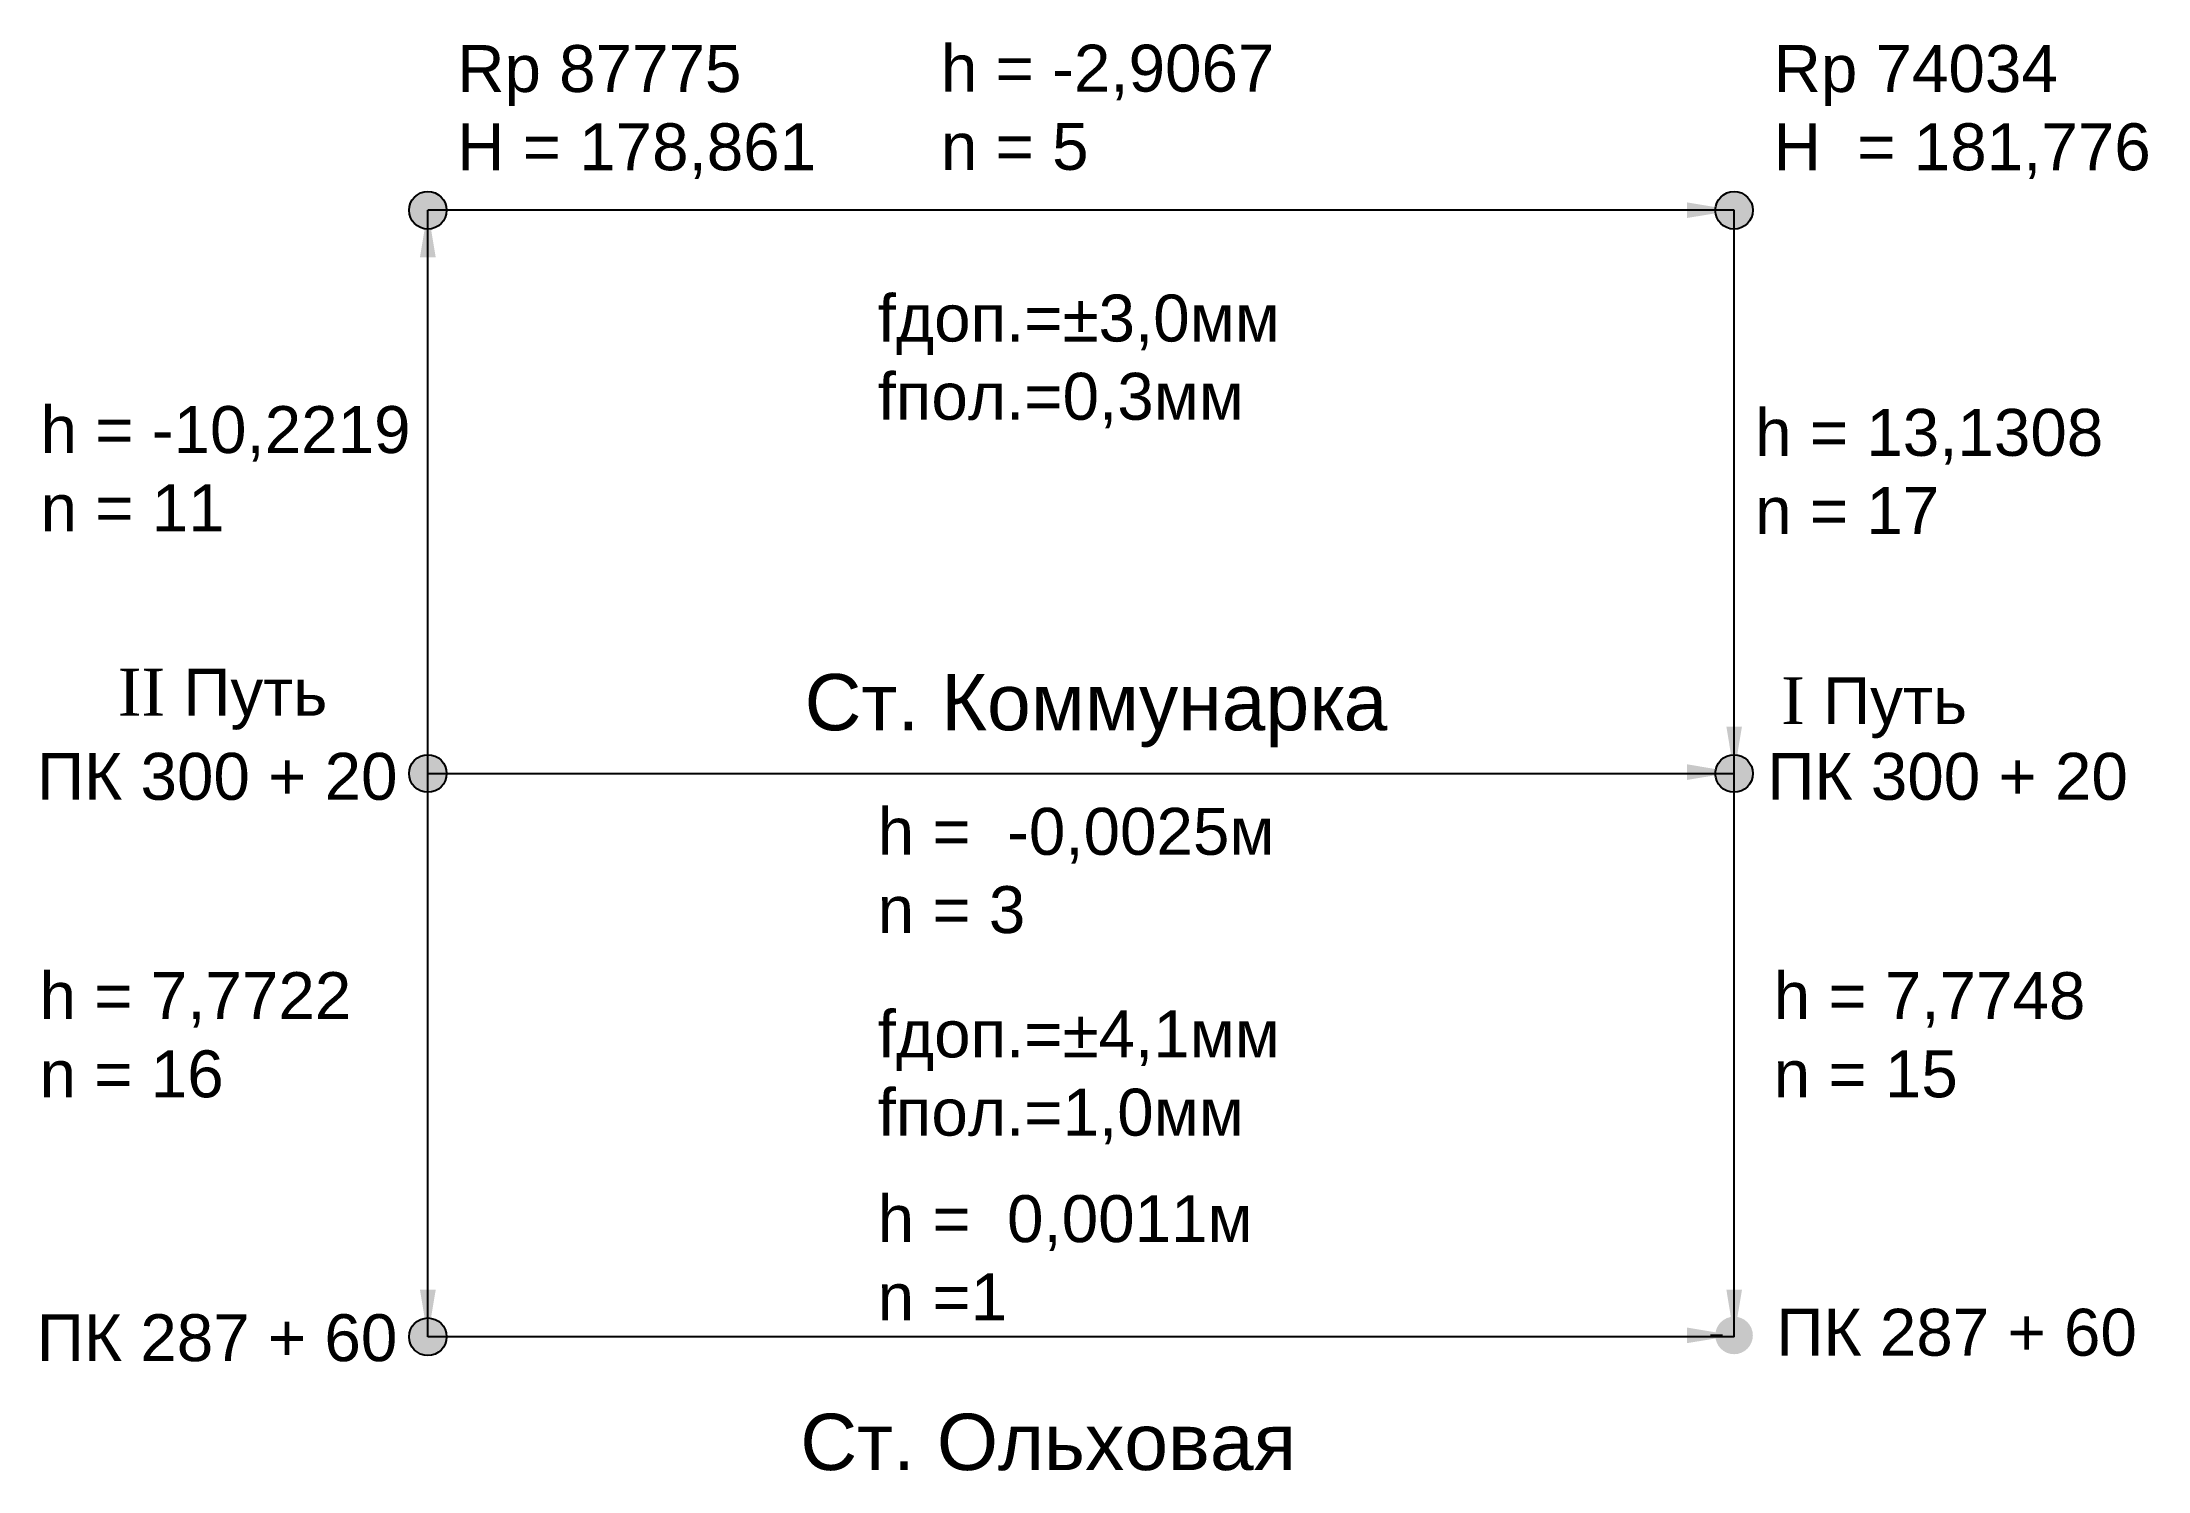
# Model space of a CAD drawing. Header units: millimetres. Extents: x 2457 to 2569, y 1693 to 1769.
import ezdxf

# ---------------------------------------------------------------- set-up
doc = ezdxf.new("R2010")
doc.units = ezdxf.units.MM
doc.layers.add('Пикеты', color=7, linetype='Continuous')
doc.styles.get("Standard").update_dxf_attribs({"font": 'arial.ttf'})

msp = doc.modelspace()

# ---------------------------------------------------------------- hatches: boundary and pattern name
h = msp.add_hatch(color=256)
h.dxf.hatch_style = 1
h.paths.add_polyline_path([(2476.59, 1759.97, 1), (2478.59, 1759.97, 1)])
h = msp.add_hatch(color=256)
h.dxf.hatch_style = 1
h.paths.add_polyline_path([(2546.17, 1759.97, 1), (2548.17, 1759.97, 1)])
h = msp.add_hatch(color=256)
h.dxf.hatch_style = 1
h.paths.add_polyline_path([(2476.59, 1729.97, 1), (2478.59, 1729.97, 1)])
h = msp.add_hatch(color=256)
h.dxf.hatch_style = 1
h.paths.add_polyline_path([(2546.17, 1729.97, 1), (2548.17, 1729.97, 1)])
h = msp.add_hatch(color=256)
h.dxf.hatch_style = 1
h.paths.add_polyline_path([(2476.59, 1699.97, 1), (2478.59, 1699.97, 1)])
h = msp.add_hatch(color=256)
h.dxf.hatch_style = 1
h.paths.add_polyline_path([(2546.17, 1700.04, 1), (2548.17, 1700.04, 1)])

# ---------------------------------------------------------------- linework, layer by layer
for p, q in [((2477.59, 1729.97), (2477.59, 1759.97)), ((2547.17, 1759.97), (2477.59, 1759.97)), ((2547.17, 1729.97), (2547.17, 1759.97)), ((2477.59, 1699.97), (2477.59, 1729.97)), ((2477.59, 1729.97), (2547.17, 1729.97)), ((2547.17, 1699.97), (2547.17, 1729.97)), ((2547.17, 1699.97), (2477.59, 1699.97)), ((2546.55, 1700.04), (2545.92, 1700.04))]:
    msp.add_line(p, q)
for points in [[(2478.01, 1757.47), (2477.17, 1757.47), (2477.59, 1759.97)], [(2544.67, 1759.56), (2544.67, 1760.39), (2547.17, 1759.97)], [(2546.76, 1732.47), (2547.59, 1732.47), (2547.17, 1729.97)], [(2544.67, 1729.63), (2544.67, 1730.46), (2547.17, 1730.04)], [(2477.17, 1702.47), (2478.01, 1702.47), (2477.59, 1699.97)], [(2546.76, 1702.47), (2547.59, 1702.47), (2547.17, 1699.97)], [(2544.67, 1699.63), (2544.67, 1700.46), (2547.17, 1700.04)]]:
    msp.add_solid(points)
at = {"layer": 'Пикеты'}
for centre in [(2477.59, 1759.97), (2547.17, 1759.97), (2477.59, 1729.97), (2547.17, 1729.97), (2477.59, 1699.97)]:
    msp.add_circle(centre, 1, dxfattribs=at)

# ---------------------------------------------------------------- texts
at = {"attachment_point": 1}
for s, width, insert, char_height in [('h = -2,9067\\Pn = 5', 24.3373, (2504.92, 1768.79), 2.5), ('fдоп.=±3,0мм\\Pfпол.=0,3мм', 8.2492, (2501.55, 1755.48), 2.5), ('h = -10,2219\\Pn = 11', 24.3373, (2456.96, 1749.54), 2.5), ('h = 13,1308\\Pn = 17', 24.3373, (2548.29, 1749.39), 2.5), ('{\\fBook Antiqua|b0|i0|c0|p18;II} Путь', 14.3758, (2461.08, 1735.55), 2.5), ('Ст. Коммунарка', 46.7769, (2497.66, 1735.27), 3), ('{\\fBook Antiqua|b0|i0|c0|p18;I} Путь', 14.3758, (2549.68, 1735.1), 2.5), ('h =  -0,0025м\\Pn = 3', 27.4171, (2501.55, 1728.14), 2.5), ('h = 7,7722\\Pn = 16', 24.3373, (2456.91, 1719.39), 2.5), ('h = 7,7748\\Pn = 15', 24.3373, (2549.28, 1719.39), 2.5), ('fдоп.=±4,1мм\\Pfпол.=1,0мм', 8.2492, (2501.55, 1717.35), 2.5), ('h =  0,0011м\\Pn =1', 27.4171, (2501.55, 1707.51), 2.5), ('Ст. Ольховая', 46.7769, (2497.43, 1695.87), 3)]:
    msp.add_mtext_dynamic_manual_height_columns(s, width=width, gutter_width=12.5, heights=[0], dxfattribs=dict(at, insert=insert, char_height=char_height))
at = {"layer": 'Пикеты', "char_height": 2.5, "attachment_point": 1}
for s, width, gutter_width, heights, insert in [('Rp 87775\\PH = 178,861', 55.5668, 0, [9.04], (2479.15, 1768.77)), ('Rp 74034\\PH  = 181,776', 55.5668, 0, [8.88], (2549.27, 1768.77)), ('ПК 300 + 20', 55.5668, 0, [2.34], (2456.77, 1731.07)), ('ПК 300 + 20', 55.5668, 0, [2.34], (2548.94, 1731.07)), ('ПК 287 + 60', 25.9779, 12.5, [5.2], (2456.76, 1701.17)), ('ПК 287 + 60', 25.9429, 12.5, [2.78], (2549.42, 1701.46))]:
    msp.add_mtext_dynamic_manual_height_columns(s, width=width, gutter_width=gutter_width, heights=heights, dxfattribs=dict(at, insert=insert))

doc.saveas('drawing.dxf')
